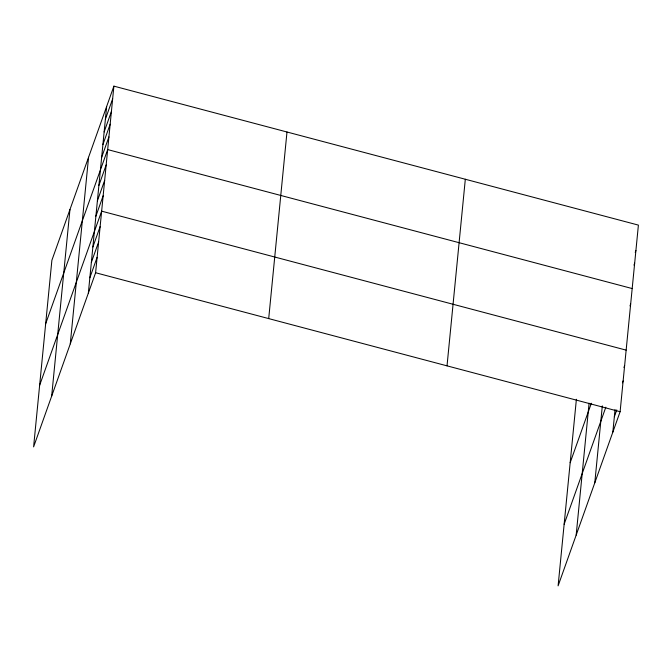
<?xml version="1.0" encoding="UTF-8"?>
<svg xmlns="http://www.w3.org/2000/svg" width="672" height="672" viewBox="0 0 672 672"><rect width="100%" height="100%" fill="white"/><g stroke="black" fill="none" stroke-linecap="round" stroke-linejoin="round"><path stroke-width="1.01" d="M51.668 396.152L69.955 209.555M70.274 343.888L88.561 157.29M88.343 293.16L106.63 106.562M113.896 86.142L51.887 260.291L33.6 446.888L95.609 272.74L113.896 86.142L638.4 225.112L620.113 411.709L558.104 585.858L576.391 399.26M268.699 318.604L286.986 132.006M447.023 365.854L465.318 179.248M576.164 535.13L589.092 403.192M594.779 482.857L602.322 405.888M612.839 432.13L615.056 409.55M105.386 119.246L112.652 98.834M104.143 131.939L111.409 111.518M102.9 144.623L110.166 124.211M101.657 157.315L108.923 136.895M45.671 323.736L107.68 149.587L632.184 288.557M98.902 185.396L106.176 164.976M97.398 200.794L104.664 180.373M95.886 216.182L103.152 195.77M39.631 385.308L101.648 211.159L626.144 350.129M92.87 246.977L100.136 226.556M91.358 262.366L98.633 241.954M89.846 277.763L97.121 257.342M635.216 252.437L635.914 250.488M633.973 265.121L634.67 263.18M570.167 462.706L591.335 403.259M629.983 305.894L630.672 303.946M564.136 524.278L605.833 407.19M623.944 367.475L624.641 365.526M622.44 382.864L623.129 380.923M614.351 416.732L616.77 409.928M95.609 272.74L620.113 411.709"/></g></svg>
